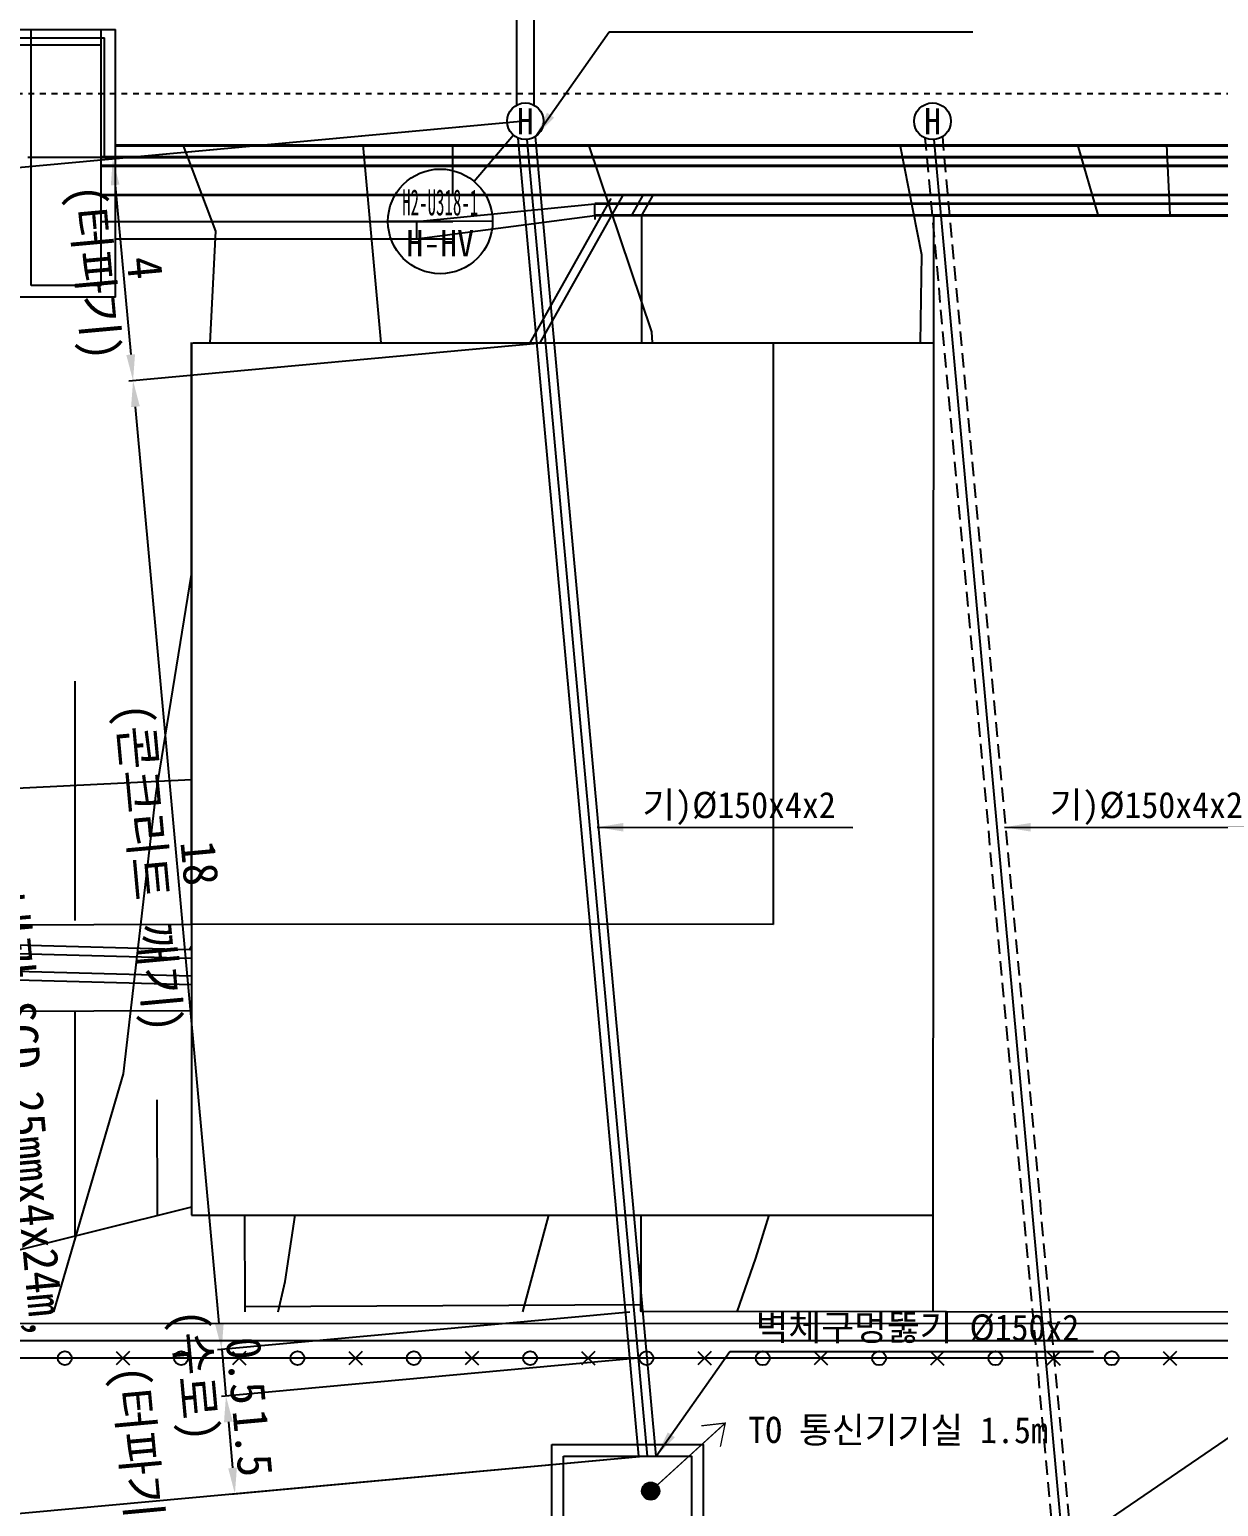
# Model space of a CAD drawing. Extents: x -137 to 172, y -7 to 127.
# Drawn here: x 34.13 to 54.57, y 28.76 to 54.16 of the extents above; entities that cross this region are included whole.
import ezdxf
from ezdxf.enums import TextEntityAlignment as Align

# ---------------------------------------------------------------- set-up
doc = ezdxf.new("R2010")
doc.units = 0
doc.linetypes.add('CENTER', pattern=[2, 1.25, -0.25, 0.25, -0.25])
doc.linetypes.add('HIDDEN', pattern=[0.375, 0.25, -0.125])
doc.layers.get('Defpoints').update_dxf_attribs({"linetype": 'CONTINUOUS'})
for name, color, linetype in [('TT-BASE', 253, 'CONTINUOUS'), ('TT-LEAL', 1, 'CONTINUOUS'), ('TT-LEAT', 3, 'CONTINUOUS'), ('TZ-LEAL', 1, 'CONTINUOUS'), ('TZ-LINE', 7, 'CONTINUOUS'), ('TZ-TEXT', 6, 'CONTINUOUS')]:
    doc.layers.add(name, color=color, linetype=linetype)
doc.styles.get("Standard").update_dxf_attribs({"font": 'GulimChe.ttf'})
doc.linetypes.add('ZIGZAG', pattern='A,0.00254,-5.08,[131,ltypeshp.shx,S=5.08,R=0,X=-5.08,Y=0],-10.16,[131,ltypeshp.shx,S=5.08,R=180,X=5.08,Y=0],-5.08', length=20.32254)
doc.dimstyles.new('D150', dxfattribs={"dimscale": 0.15, "dimtxt": 3, "dimasz": 3, "dimexe": 0.5, "dimexo": 0.5, "dimgap": 0.5, "dimtad": 1, "dimdec": 0, "dimzin": 1, "dimdsep": 46, "dimlunit": 6, "dimtxsty": 'Standard', "dimcen": 1, "dimclrd": 1, "dimclre": 1, "dimclrt": 3, "dimadec": 0, "dimazin": 0, "dimtfac": 1, "dimtdec": 0, "dimtix": 1, "dimtmove": 2, "dimatfit": 3, "dimfxl": 0, "dimtvp": 2, "dimlwd": -1, "dimlwe": -1, "dimarcsym": 0})
doc.dimstyles.new('지시선150', dxfattribs={"dimscale": 0.15, "dimtxt": 3, "dimasz": 3, "dimexe": 0.5, "dimexo": 0.5, "dimgap": 0.5, "dimtad": 1, "dimdec": 0, "dimzin": 1, "dimdsep": 46, "dimlunit": 6, "dimtxsty": 'Standard', "dimcen": 1, "dimclrd": 6, "dimclre": 6, "dimclrt": 3, "dimadec": 0, "dimazin": 0, "dimtfac": 1, "dimtdec": 0, "dimtix": 1, "dimtmove": 2, "dimatfit": 3, "dimfxl": 0, "dimtvp": 2, "dimlwd": -1, "dimlwe": -1, "dimarcsym": 0})

# ---------------------------------------------------------------- blocks, each defined once
blk = doc.blocks.new('*D27')
at = {"layer": 'Defpoints', "color": 0, "ltscale": 2}
for p in [(42.653, 52.586), (44.753, 29.626), (32.131, 28.471)]:
    blk.add_point(p, dxfattribs=at)
at = {"layer": 'TZ-TEXT', "color": 1, "ltscale": 2}
for p, q in [((42.578, 52.579), (29.956, 51.424)), ((30.072, 50.983), (32.09, 28.919)), ((44.678, 29.619), (32.056, 28.464))]:
    blk.add_line(p, q, dxfattribs=at)
for points in [[(30.146, 50.99), (29.997, 50.976), (30.031, 51.431)], [(32.164, 28.926), (32.015, 28.913), (32.131, 28.471)]]:
    blk.add_solid(points, dxfattribs=at)
at = {"layer": 'TZ-TEXT', "color": 3, "ltscale": 2, "insert": (32.595, 40.09), "char_height": 0.6, "attachment_point": 5, "rotation": 275.2258}
blk.add_mtext('{\\C6;신) 직매 FC Ø100x2x24m, 내관 SCD 25mmx4x24m,\\P터파기 5.5m(H:0.76),18m(H:0.56),0.5m(H:0.2),\\P콘크리트깨기 18m(H:0.2)}', dxfattribs=at)
blk = doc.blocks.new('*D28')
at = {"layer": 'Defpoints', "color": 0, "ltscale": 2}
for p in [(42.653, 52.586), (43.002, 48.773), (35.909, 48.125)]:
    blk.add_point(p, dxfattribs=at)
at = {"layer": 'TZ-TEXT', "color": 1, "ltscale": 2}
for p, q in [((42.578, 52.579), (35.486, 51.93)), ((35.601, 51.489), (35.868, 48.573)), ((42.927, 48.767), (35.834, 48.118))]:
    blk.add_line(p, q, dxfattribs=at)
for points in [[(35.676, 51.496), (35.527, 51.482), (35.56, 51.937)], [(35.943, 48.58), (35.793, 48.566), (35.909, 48.125)]]:
    blk.add_solid(points, dxfattribs=at)
at = {"layer": 'TZ-TEXT', "color": 3, "ltscale": 2, "insert": (36.116, 50.066), "char_height": 0.6, "attachment_point": 5, "rotation": 275.2258}
blk.add_mtext('{\\C6;4}', dxfattribs=at)
blk = doc.blocks.new('*D29')
at = {"layer": 'Defpoints', "color": 0, "ltscale": 2}
for p in [(43.002, 48.773), (35.909, 48.125), (44.526, 32.111)]:
    blk.add_point(p, dxfattribs=at)
at = {"layer": 'TZ-TEXT', "color": 1, "ltscale": 2}
for p, q in [((42.927, 48.767), (35.834, 48.118)), ((37.392, 31.91), (35.95, 47.677)), ((44.451, 32.104), (37.358, 31.455))]:
    blk.add_line(p, q, dxfattribs=at)
for points in [[(36.025, 47.683), (35.875, 47.67), (35.909, 48.125)], [(37.467, 31.917), (37.317, 31.903), (37.433, 31.462)]]:
    blk.add_solid(points, dxfattribs=at)
at = {"layer": 'TZ-TEXT', "color": 3, "ltscale": 2, "insert": (37.052, 39.828), "char_height": 0.6, "attachment_point": 5, "rotation": 275.2258}
blk.add_mtext('{\\C6;18}', dxfattribs=at)
blk = doc.blocks.new('*D30')
at = {"layer": 'Defpoints', "color": 0, "ltscale": 2}
for p in [(44.526, 32.111), (44.599, 31.312), (37.506, 30.663)]:
    blk.add_point(p, dxfattribs=at)
at = {"layer": 'TZ-TEXT', "color": 1, "ltscale": 2}
for p, q in [((37.392, 31.91), (37.351, 32.358)), ((44.451, 32.104), (37.358, 31.455)), ((44.524, 31.305), (37.431, 30.656)), ((37.433, 31.462), (37.506, 30.663)), ((37.547, 30.215), (37.588, 29.767))]:
    blk.add_line(p, q, dxfattribs=at)
for points in [[(37.467, 31.917), (37.317, 31.903), (37.433, 31.462)], [(37.622, 30.222), (37.472, 30.208), (37.506, 30.663)]]:
    blk.add_solid(points, dxfattribs=at)
at = {"layer": 'TZ-TEXT', "color": 3, "ltscale": 2, "insert": (37.85, 31.097), "char_height": 0.6, "attachment_point": 5, "rotation": 275.2258}
blk.add_mtext('{\\C6;0.5}', dxfattribs=at)
blk = doc.blocks.new('*D31')
at = {"layer": 'Defpoints', "color": 0, "ltscale": 2}
for p in [(44.599, 31.312), (44.753, 29.626), (37.66, 28.977)]:
    blk.add_point(p, dxfattribs=at)
at = {"layer": 'TZ-TEXT', "color": 1, "ltscale": 2}
for p, q in [((44.524, 31.305), (37.431, 30.656)), ((37.547, 30.215), (37.619, 29.425)), ((44.678, 29.619), (37.586, 28.97))]:
    blk.add_line(p, q, dxfattribs=at)
for points in [[(37.622, 30.222), (37.472, 30.208), (37.506, 30.663)], [(37.694, 29.432), (37.545, 29.418), (37.66, 28.977)]]:
    blk.add_solid(points, dxfattribs=at)
at = {"layer": 'TZ-TEXT', "color": 3, "ltscale": 2, "insert": (37.965, 29.855), "char_height": 0.6, "attachment_point": 5, "rotation": 275.2258}
blk.add_mtext('{\\C6;1.5}', dxfattribs=at)

msp = doc.modelspace()

# ---------------------------------------------------------------- hatches: boundary and pattern name
at = {"layer": 'TZ-LINE'}
h = msp.add_hatch(color=256, dxfattribs=at)
h.dxf.hatch_style = 1
h.paths.add_polyline_path([(44.658, 29.026, 1), (44.958, 29.026, 1)])

# ---------------------------------------------------------------- linework, layer by layer
at = {"layer": 'TT-BASE'}
for p, q in [((33.909, 54.163), (35.609, 54.163)), ((34.159, 49.763), (34.159, 54.163)), ((35.359, 49.763), (35.359, 54.163)), ((35.609, 49.563), (35.609, 54.163)), ((33.909, 54.023), (35.419, 54.023)), ((33.909, 53.903), (35.359, 53.903)), ((35.419, 51.963), (35.419, 54.023)), ((35.609, 52.164), (76.696, 52.163)), ((35.612, 52.179), (76.699, 52.178)), ((41.409, 51.312), (41.409, 52.179)), ((43.107, 52.173), (82.897, 52.171)), ((53.74, 50.979), (53.681, 52.179)), ((35.419, 51.963), (34.099, 51.963)), ((35.359, 51.964), (76.696, 51.963)), ((35.362, 51.979), (76.699, 51.978)), ((35.362, 51.829), (76.699, 51.828)), ((35.359, 51.814), (76.696, 51.813)), ((35.359, 51.314), (76.696, 51.313)), ((35.362, 51.329), (76.699, 51.328)), ((42.91, 48.773), (44.335, 51.313)), ((44.491, 50.979), (44.679, 51.313)), ((44.663, 50.979), (44.851, 51.313)), ((40.79, 50.864), (43.846, 51.164)), ((42.738, 48.773), (44.131, 51.257)), ((43.846, 51.164), (76.696, 51.163)), ((43.846, 50.964), (43.846, 51.164)), ((43.848, 51.179), (76.699, 51.178)), ((35.359, 50.864), (41.409, 50.864)), ((40.79, 50.564), (43.846, 50.964)), ((40.79, 50.564), (40.79, 50.864)), ((43.846, 50.963), (76.696, 50.963)), ((43.846, 50.964), (43.846, 50.896)), ((43.848, 50.979), (76.699, 50.978)), ((44.653, 48.773), (44.654, 50.963)), ((35.609, 50.564), (41.409, 50.564)), ((35.609, 49.563), (33.909, 49.563)), ((35.359, 49.763), (34.159, 49.763)), ((36.916, 38.785), (36.916, 48.781)), ((34.916, 38.838), (34.916, 42.956)), ((0.031, 39.45), (36.916, 41.264)), ((0.031, 39.45), (36.916, 41.264)), ((31.333, 38.76), (36.913, 38.779)), ((36.882, 38.336), (33.91, 38.415)), ((36.882, 38.336), (36.913, 38.391)), ((36.913, 38.185), (33.91, 38.265)), ((36.913, 37.885), (33.91, 37.965)), ((36.913, 37.735), (33.91, 37.815)), ((31.149, 37.275), (36.913, 37.293)), ((34.916, 33.412), (34.916, 37.287)), ((36.318, 35.758), (36.325, 33.762)), ((36.913, 33.908), (29.684, 32.112)), ((37.825, 33.774), (37.83, 32.204)), ((44.641, 32.12), (44.642, 33.773)), ((44.641, 33.009), (44.641, 32.111)), ((37.83, 32.204), (44.641, 32.236)), ((44.641, 32.12), (64.641, 32.105)), ((35.619, 31.428), (35.85, 31.197)), ((35.85, 31.428), (35.619, 31.197)), ((37.619, 31.428), (37.85, 31.197)), ((37.85, 31.428), (37.619, 31.197)), ((39.619, 31.428), (39.85, 31.196)), ((39.85, 31.428), (39.619, 31.196)), ((41.619, 31.428), (41.85, 31.196)), ((41.85, 31.428), (41.619, 31.196)), ((43.619, 31.427), (43.85, 31.196)), ((43.85, 31.427), (43.619, 31.196)), ((45.619, 31.427), (45.85, 31.196)), ((45.85, 31.427), (45.619, 31.196)), ((47.619, 31.427), (47.85, 31.196)), ((47.85, 31.427), (47.619, 31.196)), ((49.619, 31.427), (49.85, 31.195)), ((49.85, 31.427), (49.619, 31.195)), ((51.619, 31.426), (51.85, 31.195)), ((51.85, 31.426), (51.619, 31.195)), ((53.619, 31.426), (53.85, 31.195)), ((53.85, 31.426), (53.619, 31.195))]:
    msp.add_line(p, q, dxfattribs=at)
at = {"layer": 'TT-BASE', "linetype": 'CENTER', "ltscale": 0.0001}
msp.add_line((33.909, 53.064), (76.696, 53.063), dxfattribs=at)
at = {"layer": 'TT-BASE', "linetype": 'Continuous'}
for p, q in [((37.334, 50.696), (36.769, 52.179)), ((37.334, 50.696), (36.769, 52.179)), ((40.173, 48.774), (39.866, 52.179)), ((40.173, 48.774), (39.866, 52.179)), ((44.828, 48.962), (43.746, 52.179)), ((44.828, 48.962), (43.746, 52.179)), ((49.469, 50.291), (49.098, 52.179)), ((49.469, 50.291), (49.098, 52.179)), ((52.499, 50.979), (52.149, 52.179)), ((52.499, 50.979), (52.149, 52.179)), ((37.233, 48.774), (37.334, 50.696)), ((37.233, 48.774), (37.334, 50.696)), ((49.447, 48.773), (49.469, 50.291)), ((49.447, 48.773), (49.469, 50.291)), ((44.838, 48.773), (44.828, 48.962)), ((44.838, 48.773), (44.828, 48.962)), ((36.307, 41.034), (36.916, 44.792)), ((36.307, 41.034), (36.916, 44.792)), ((35.744, 36.2), (36.307, 41.034)), ((35.744, 36.2), (36.307, 41.034)), ((34.544, 32.112), (35.744, 36.2)), ((34.544, 32.112), (35.744, 36.2)), ((38.523, 32.632), (38.698, 33.774)), ((38.523, 32.632), (38.698, 33.774)), ((42.612, 32.111), (43.054, 33.773)), ((42.612, 32.111), (43.054, 33.773)), ((46.613, 33.03), (46.847, 33.773)), ((46.613, 33.03), (46.847, 33.773)), ((46.296, 32.11), (46.613, 33.03)), ((46.296, 32.11), (46.613, 33.03)), ((38.403, 32.111), (38.523, 32.632)), ((38.403, 32.111), (38.523, 32.632))]:
    msp.add_line(p, q, dxfattribs=at)
at = {"layer": 'TT-BASE', "linetype": 'ByBlock'}
for p, q in [((49.662, 32.11), (49.678, 50.953)), ((69.68, 50.947), (49.678, 50.953)), ((36.914, 48.774), (36.913, 33.774)), ((36.939, 48.774), (49.676, 48.773)), ((46.914, 48.773), (46.913, 38.773)), ((46.913, 38.773), (36.913, 38.774)), ((36.913, 33.774), (49.664, 33.773)), ((25.134, 31.914), (64.186, 31.909)), ((64.186, 31.609), (25.434, 31.614)), ((64.186, 31.309), (25.734, 31.314))]:
    msp.add_line(p, q, dxfattribs=at)
at = {"layer": 'TT-BASE'}
msp.add_lwpolyline([(41.344, 33.775), (41.344, 33.754)], dxfattribs=at)
at = {"layer": 'TT-BASE', "linetype": 'ByBlock', "const_width": 0.001}
msp.add_lwpolyline([(69.664, 32.108), (70.912, 32.108), (70.909, 5.108), (24.909, 5.113), (24.912, 32.113), (64.686, 32.108)], dxfattribs=at)
at = {"layer": 'TT-BASE'}
for centre in [(34.734, 31.313), (36.734, 31.313), (38.734, 31.312), (40.734, 31.312), (42.734, 31.312), (44.734, 31.312), (46.734, 31.311), (48.734, 31.311), (50.734, 31.311), (52.734, 31.311)]:
    msp.add_circle(centre, 0.12, dxfattribs=at)
msp.add_arc((47.737, 32.221), 9.908, 180.0945, 180.6329, dxfattribs=at)
at = {"layer": 'TT-LEAL'}
for p, q in [((42.449, 52.346), (41.774, 51.55)), ((42.091, 50.863), (40.291, 50.865))]:
    msp.add_line(p, q, dxfattribs=at)
for centre, radius in [((42.653, 52.586), 0.315), ((49.653, 52.586), 0.315), ((41.191, 50.864), 0.9)]:
    msp.add_circle(centre, radius, dxfattribs=at)
at = {"layer": 'TZ-LEAL'}
for points in [[(44.094, 54.126), (50.346, 54.126)], [(46.169, 31.428), (52.422, 31.428)]]:
    msp.add_lwpolyline(points, dxfattribs=at)
at = {"layer": 'TZ-LINE'}
for points in [[(42.504, 52.863), (42.523, 65.483)], [(42.804, 52.862), (42.823, 65.482)], [(44.602, 29.626), (42.529, 52.296)], [(44.904, 29.626), (42.828, 52.323)]]:
    msp.add_lwpolyline(points, dxfattribs=at)
at = {"layer": 'TZ-LINE', "linetype": 'ZIGZAG', "ltscale": 0.029}
for points in [[(44.753, 29.626), (42.682, 52.272)], [(51.851, 28.556), (49.682, 52.272)]]:
    msp.add_lwpolyline(points, dxfattribs=at)
at = {"layer": 'TZ-LINE', "linetype": 'HIDDEN'}
for points in [[(51.7, 28.557), (49.529, 52.296)], [(52.002, 28.556), (49.828, 52.323)]]:
    msp.add_lwpolyline(points, dxfattribs=at)
at = {"layer": 'TZ-LINE', "const_width": 0.0225}
for points in [[(44.808, 29.026), (46.09, 30.196)], [(45.678, 30.149), (46.09, 30.196), (46.006, 29.789)]]:
    msp.add_lwpolyline(points, dxfattribs=at)
at = {"layer": 'TZ-LINE'}
for points in [[(43.108, 29.826), (45.708, 29.826), (45.708, 27.426), (43.108, 27.426)], [(43.308, 29.626), (45.508, 29.626), (45.508, 27.426), (43.308, 27.426)]]:
    msp.add_lwpolyline(points, close=True, dxfattribs=at)
msp.add_circle((44.808, 29.026), 0.15, dxfattribs=at)

# ---------------------------------------------------------------- texts
at = {"layer": 'TT-LEAT'}
for s, rotation, p in [('H', 359.9303, (42.653, 52.586)), ('H', 359.9303, (49.653, 52.586)), ('H-HV', 359.9303, (41.189, 50.489)), ('기)Ø150x4x2', 359.9822, (46.328, 40.796)), ('기)Ø150x4x2', 359.9822, (53.328, 40.796))]:
    msp.add_text(s, height=0.45, rotation=rotation, dxfattribs=at).set_placement(p, align=Align.MIDDLE)
at = {"layer": 'TT-LEAT', "width": 0.5}
msp.add_text('H2-U318-1', height=0.45, rotation=359.9303, dxfattribs=at).set_placement((41.19, 51.188), align=Align.MIDDLE)
at = {"layer": 'TZ-TEXT'}
for s, p in [('벽체구멍뚫기 Ø150x2', (49.393, 31.846)), ('TO 통신기기실 1.5m', (49.061, 30.082, 0))]:
    msp.add_text(s, height=0.45, rotation=359.9482, dxfattribs=at).set_placement(p, align=Align.MIDDLE)
at = {"layer": 'TZ-TEXT', "ltscale": 2, "char_height": 0.6, "attachment_point": 5, "rotation": 275.2258}
for s, insert in [('(터파기)', (35.17, 49.979)), ('(콘크리트 깨기)', (36.107, 39.742)), ('(수로)', (36.905, 31.011)), ('(터파기)', (35.926, 29.668))]:
    msp.add_mtext(s, dxfattribs=dict(at, insert=insert))

# ---------------------------------------------------------------- dimensions: what is measured, and where the dimension line sits
at = {"layer": 'TZ-TEXT', "ltscale": 2}
for p1, p2, distance, text, picture, middle in [((42.653, 52.586), (44.753, 29.626), -12.675, '{\\C6;신) 직매 FC Ø100x2x24m, 내관 SCD 25mmx4x24m,\\P터파기 5.5m(H:0.76),18m(H:0.56),0.5m(H:0.2),\\P콘크리트깨기 18m(H:0.2)}', '*D27', (32.595, 40.09)), ((42.653, 52.586), (43.002, 48.773), -7.122, '{\\C6;4}', '*D28', (36.116, 50.066)), ((44.526, 32.111), (43.002, 48.773), 7.122, '{\\C6;18}', '*D29', (37.052, 39.828)), ((44.526, 32.111), (44.599, 31.312), -7.122, '{\\C6;0.5}', '*D30', (37.85, 31.097)), ((44.599, 31.312), (44.753, 29.626), -7.122, '{\\C6;1.5}', '*D31', (37.965, 29.855))]:
    dim = msp.add_aligned_dim(p1=p1, p2=p2, distance=distance, text=text, dimstyle='D150', override={"dimtxt": 4}, dxfattribs=at)
    dim.commit()
    dim.dimension.update_dxf_attribs({"geometry": picture, "text_midpoint": middle})

# ---------------------------------------------------------------- leaders
at = {"layer": 'TZ-LEAL'}
for points in [[(42.828, 52.323), (44.094, 54.126, -0.232)], [(43.889, 40.444), (48.282, 40.438)], [(50.889, 40.444), (55.282, 40.438)], [(44.904, 29.626), (46.169, 31.428, -0.232)]]:
    msp.add_leader(points, dimstyle='D150', dxfattribs=at)
at = {"layer": 'TZ-TEXT'}
msp.add_leader([(79.693, 47.008), (52.709, 28.555)], dimstyle='지시선150', dxfattribs=at)

doc.saveas('drawing.dxf')
